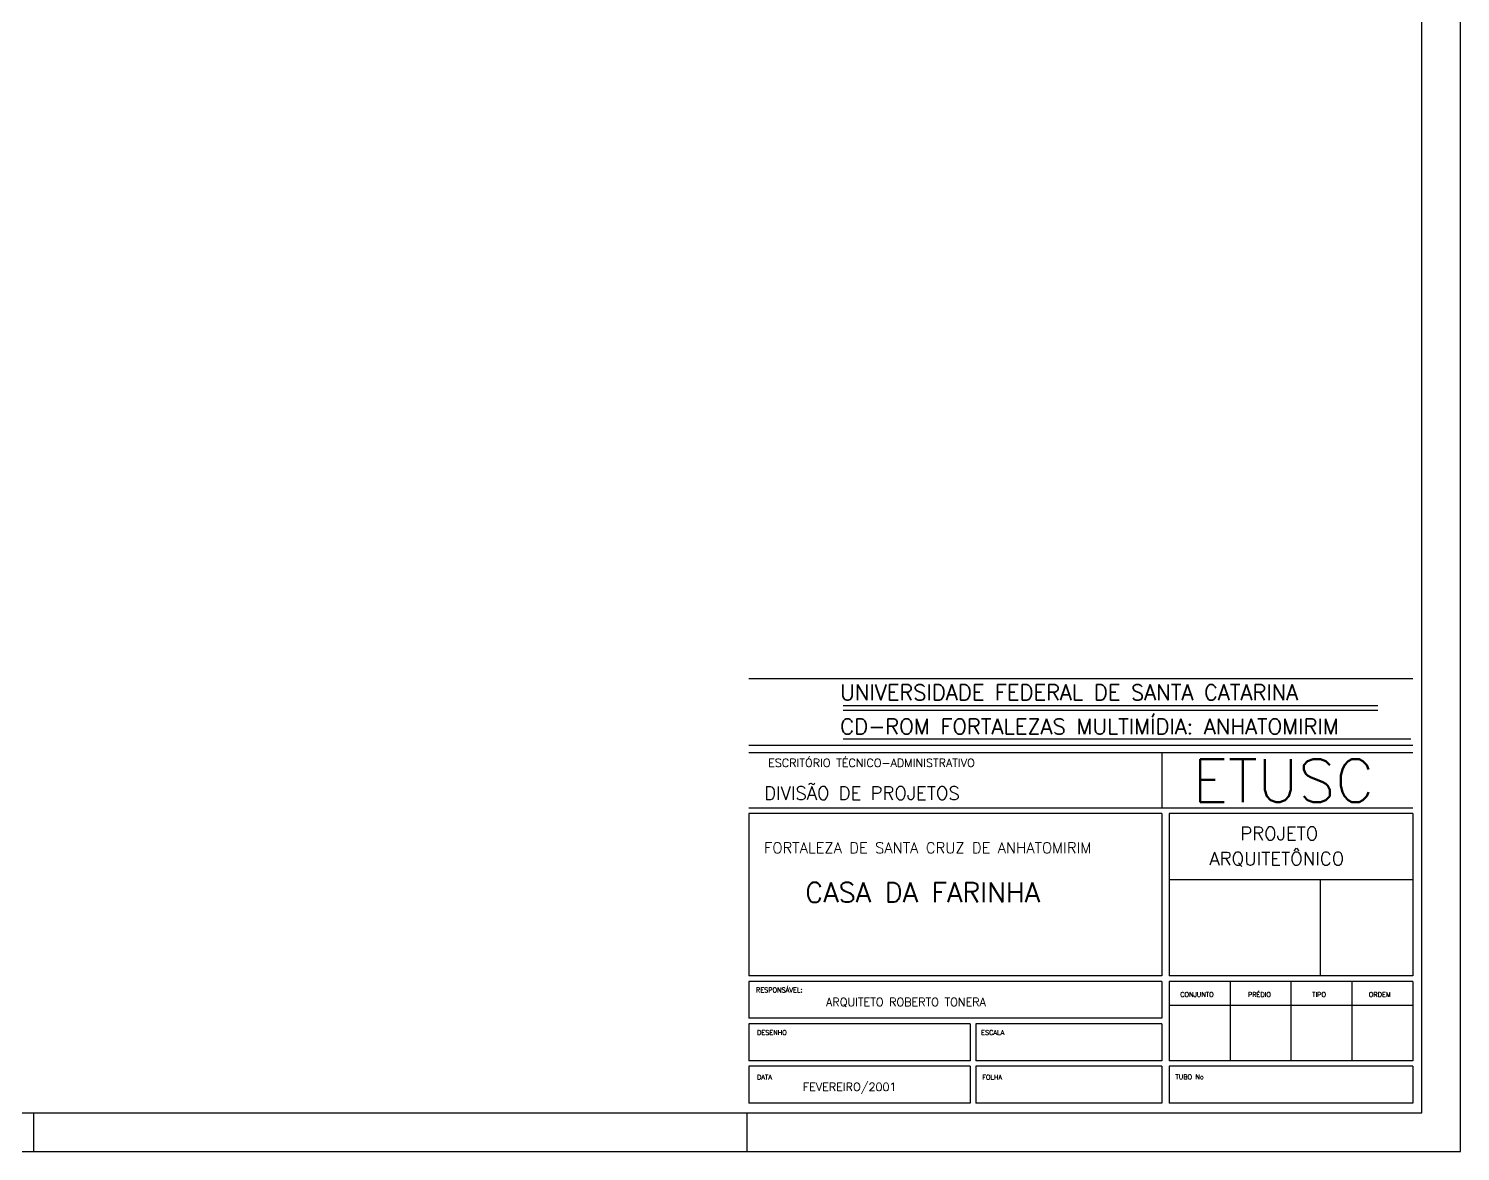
# Model space of a CAD drawing. Extents: x -1236 to 1911, y -280 to 323.
# Drawn here: x 1539.7 to 1911, y -280 to 11.1 of the extents above; entities that cross this region are included whole.
import ezdxf

# ---------------------------------------------------------------- set-up
doc = ezdxf.new("R2010")
doc.units = 0
doc.header["$MEASUREMENT"] = 0
for name, color, linetype in [('MARGEMINT', 6, 'CONTINUOUS'), ('MARGEMTEXT', 1, 'CONTINUOUS'), ('MARGEXT', 2, 'CONTINUOUS'), ('MARGINT', 6, 'CONTINUOUS'), ('TEXT1', 3, 'CONTINUOUS'), ('TEXT2', 6, 'CONTINUOUS')]:
    doc.layers.add(name, color=color, linetype=linetype)
doc.styles.add('ROMANS', font='romans')

msp = doc.modelspace()

# ---------------------------------------------------------------- linework, layer by layer
at = {"layer": 'MARGEMINT'}
for p, q in [((1898.631156, -157.527318), (1726.500009, -157.527318)), ((1898.631156, -174.740433), (1726.500009, -174.740433)), ((1898.631156, -176.653001), (1726.500009, -176.653001)), ((1898.631156, -190.997263), (1726.500009, -190.997263))]:
    msp.add_line(p, q, dxfattribs=at)
at = {"layer": 'MARGEMTEXT'}
for p, q in [((1833.603834, -176.653001), (1833.603834, -190.997263)), ((1833.603834, -192.43169), (1726.500009, -192.43169)), ((1726.500009, -192.43169), (1726.500009, -234.508192)), ((1833.603834, -192.43169), (1833.603834, -234.508192)), ((1898.631156, -192.43169), (1835.516402, -192.43169)), ((1835.516402, -192.43169), (1835.516402, -234.508192)), ((1898.631156, -192.43169), (1898.631156, -234.508192)), ((1898.631156, -209.644804), (1835.516402, -209.644804)), ((1874.679817, -209.644804), (1874.679817, -234.508192)), ((1833.603834, -234.508192), (1726.500009, -234.508192)), ((1833.603834, -235.942619), (1726.500009, -235.942619)), ((1726.500009, -235.942619), (1726.500009, -245.50546)), ((1833.603834, -235.942619), (1833.603834, -245.50546)), ((1898.631156, -234.508192), (1835.516402, -234.508192)), ((1835.516402, -235.942619), (1835.516402, -256.502728)), ((1898.631156, -235.942619), (1835.516402, -235.942619)), ((1851.295091, -235.942619), (1851.295091, -256.502728)), ((1867.073779, -235.942619), (1867.073779, -256.502728)), ((1882.852468, -235.942619), (1882.852468, -256.502728)), ((1898.631156, -235.942619), (1898.631156, -256.502728)), ((1898.631156, -242.158466), (1835.516402, -242.158466)), ((1833.603834, -245.50546), (1726.500009, -245.50546)), ((1783.877058, -246.939886), (1726.500009, -246.939886)), ((1726.500009, -246.939886), (1726.500009, -256.502728)), ((1783.877058, -246.939886), (1783.877058, -256.502728)), ((1833.603834, -246.939886), (1785.311484, -246.939886)), ((1785.311484, -246.939886), (1785.311484, -256.502728)), ((1833.603834, -246.939886), (1833.603834, -256.502728)), ((1783.877058, -256.502728), (1726.500009, -256.502728)), ((1783.877058, -257.937154), (1726.500009, -257.937154)), ((1726.500009, -257.937154), (1726.500009, -267.499996)), ((1783.877058, -257.937154), (1783.877058, -267.499996)), ((1833.603834, -256.502728), (1785.311484, -256.502728)), ((1833.603834, -257.937154), (1785.311484, -257.937154)), ((1785.311484, -257.937154), (1785.311484, -267.499996)), ((1833.603834, -257.937154), (1833.603834, -267.499996)), ((1898.631156, -256.502728), (1835.516402, -256.502728)), ((1898.631156, -257.937154), (1835.516402, -257.937154)), ((1835.516402, -257.937154), (1835.516402, -267.499996)), ((1898.631156, -257.937154), (1898.631156, -267.499996)), ((1783.877058, -267.499996), (1726.500009, -267.499996)), ((1833.603834, -267.499996), (1785.311484, -267.499996)), ((1898.631156, -267.499996), (1835.516402, -267.499996))]:
    msp.add_line(p, q, dxfattribs=at)
at = {"layer": 'MARGEXT'}
for p, q in [((1911.000001, -280), (1911.000001, 314)), ((1541.000001, -280), (1541.000001, -270)), ((1726.000001, -280), (1726.000001, -270)), ((1070.000001, -280), (1911.000001, -280))]:
    msp.add_line(p, q, dxfattribs=at)
at = {"layer": 'MARGINT'}
for p, q in [((1901.000001, -270), (1901.000001, 304)), ((1095.000001, -270), (1901.000001, -270))]:
    msp.add_line(p, q, dxfattribs=at)
at = {"layer": 'TEXT1'}
for p, q in [((1889.631156, -164.470146), (1750.969954, -164.470146)), ((1889.631156, -165.675266), (1750.969954, -165.675266)), ((1898.129899, -173.103456), (1750.969954, -173.103456))]:
    msp.add_line(p, q, dxfattribs=at)

# ---------------------------------------------------------------- texts
at = {"layer": 'TEXT1', "style": 'ROMANS'}
for s, height, p in [('UNIVERSIDADE FEDERAL DE SANTA CATARINA', 4.01639344, (1750.189442, -163.017998)), ('CD-ROM FORTALEZAS MULTIMÍDIA: ANHATOMIRIM', 4.01639344, (1750.164771, -171.861082)), ('ESCRITÓRIO TÉCNICO-ADMINISTRATIVO', 2.12233962, (1731.481922, -180.35044)), ('DIVISÃO DE PROJETOS', 3.44262295, (1730.42004, -188.839799)), ('PROJETO', 3.442623, (1853.92004, -199.339799)), ('FORTALEZA DE SANTA CRUZ DE ANHATOMIRIM', 2.78852459, (1730.42204, -202.705821)), ('ARQUITETÔNICO', 3.44262295, (1845.92004, -205.839799)), ('CASA DA FARINHA', 5.16393443, (1741.094659, -215.435986)), ('RESPONSÁVEL:', 1.2431694, (1728.296273, -238.788371)), ('ARQUITETO ROBERTO TONERA', 2.12233962, (1746.481922, -242.35044)), ('CONJUNTO  ', 1.2431694, (1838.335024, -239.974358)), ('PRÉDIO', 1.2431694, (1855.889659, -239.974358)), ('TIPO', 1.2431694, (1872.580958, -239.974358)), ('ORDEM', 1.2431694, (1887.257786, -239.974358)), ('DESENHO                       ', 1.2431694, (1728.579294, -249.825179)), ('ESCALA', 1.2431694, (1786.711041, -249.825179)), ('DATA                              ', 1.2431694, (1728.579294, -261.393058)), ('FEVEREIRO/2001', 2.12233962, (1740.481922, -264.35044)), ('FOLHA', 1.2431694, (1786.998822, -261.393058)), ('TUBO No', 1.2431694, (1837.098478, -261.305063))]:
    msp.add_text(s, height=height, dxfattribs=at).set_placement(p)
at = {"layer": 'TEXT2', "style": 'ROMANS'}
msp.add_text('ETUSC', height=11.1926018, dxfattribs=at).set_placement((1841.611893, -189.505301))

doc.saveas('drawing.dxf')
